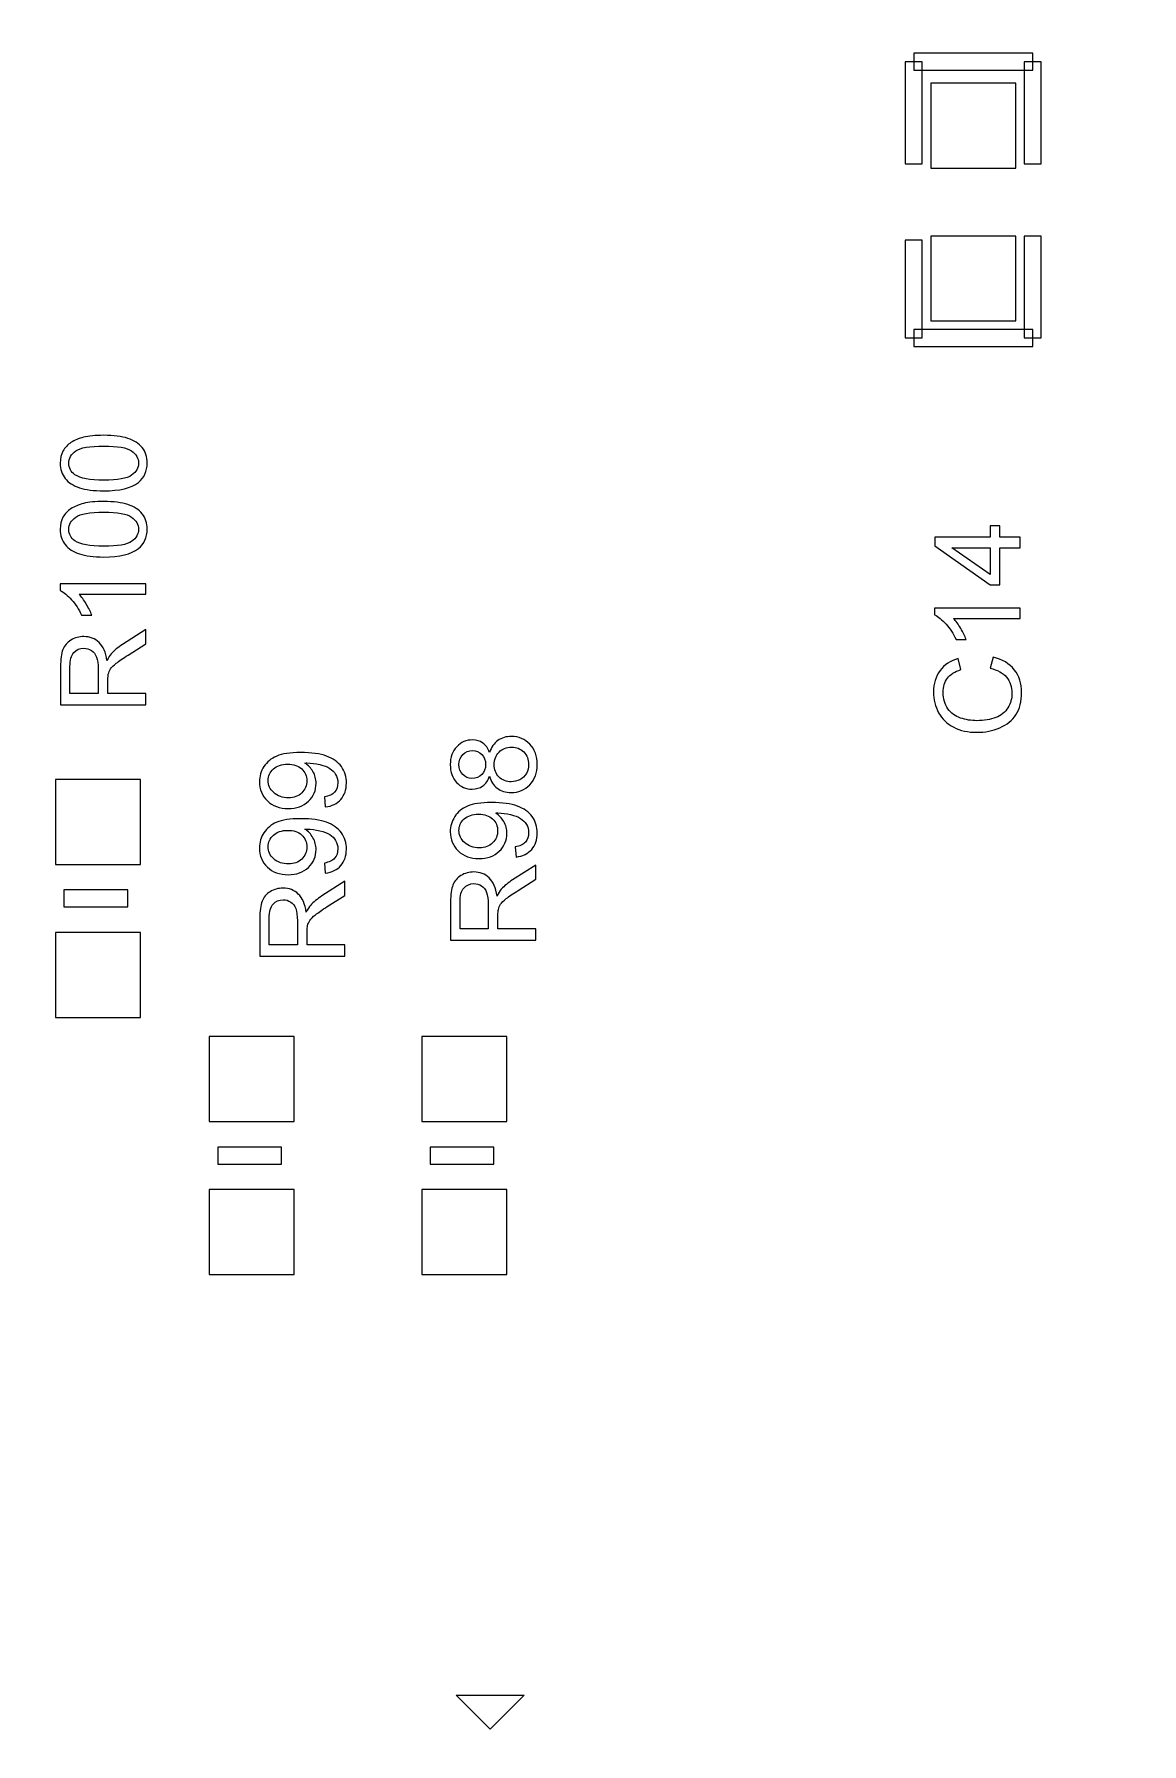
# Model space of a CAD drawing. Header units: millimetres. Extents: x -86 to 67, y -55 to 52.
# Drawn here: x 33.72 to 40.34, y -43.45 to -33.23 of the extents above; entities that cross this region are included whole.
import ezdxf

# ---------------------------------------------------------------- set-up
doc = ezdxf.new("R2010")
doc.units = ezdxf.units.MM
doc.header["$MEASUREMENT"] = 0
for name, color, linetype in [('BG_OUTLINE', 7, 'Continuous'), ('PG_SILKSCREEN_TOP', 7, 'Continuous'), ('PIN_TOP', 7, 'Continuous'), ('RD_SILKSCREEN_TOP', 7, 'Continuous')]:
    doc.layers.add(name, color=color, linetype=linetype)

msp = doc.modelspace()

# ---------------------------------------------------------------- linework, layer by layer
at = {"layer": 'BG_OUTLINE', "color": 3, "lineweight": 9}
msp.add_open_spline([(-60.0926, 34.7331), (-60.0926, 34.7331), (63.7724, 34.7331), (63.7724, 34.7331), (63.7724, 34.7331), (64.585, 34.7336), (65.3646, 34.4113), (65.9396, 33.837), (65.9396, 33.837), (66.5146, 33.2627), (66.8379, 32.4797), (66.8384, 31.667), (66.8384, 31.667), (66.8384, 31.667), (66.8412, -52.28), (66.8412, -52.28), (66.8412, -52.28), (66.8412, -52.28), (66.8384, -52.1933), (66.8384, -52.1933), (66.8384, -52.1933), (66.8389, -53.006), (66.5166, -53.7856), (65.9424, -54.3606), (65.9424, -54.3606), (65.3681, -54.9356), (64.585, -55.2589), (63.7724, -55.2594), (63.7724, -55.2594), (63.7724, -55.2594), (-60.1869, -55.2594), (-60.1869, -55.2594), (-60.1869, -55.2594), (-60.1869, -55.2594), (-60.0853, -55.2518), (-60.0853, -55.2518), (-60.0853, -55.2518), (-60.8979, -55.2523), (-61.6775, -54.9299), (-62.2525, -54.3557), (-62.2525, -54.3557), (-62.8275, -53.7814), (-63.1508, -52.9984), (-63.1513, -52.1857), (-63.1513, -52.1857), (-63.1513, -52.1857), (-63.1587, 31.667), (-63.1587, 31.667), (-63.1587, 31.667), (-63.1592, 32.4797), (-62.8369, 33.2593), (-62.2626, 33.8343), (-62.2626, 33.8343), (-61.6883, 34.4093), (-60.9053, 34.7326), (-60.0926, 34.7331)], degree=3, knots=[0, 0, 0, 0, 0.0714286, 0.0714286, 0.0714286, 0.0714286, 0.1428571, 0.1428571, 0.1428571, 0.1428571, 0.2142857, 0.2142857, 0.2142857, 0.2142857, 0.2857143, 0.2857143, 0.2857143, 0.2857143, 0.3571429, 0.3571429, 0.3571429, 0.3571429, 0.4285714, 0.4285714, 0.4285714, 0.4285714, 0.5, 0.5, 0.5, 0.5, 0.5714286, 0.5714286, 0.5714286, 0.5714286, 0.6428571, 0.6428571, 0.6428571, 0.6428571, 0.7142857, 0.7142857, 0.7142857, 0.7142857, 0.7857143, 0.7857143, 0.7857143, 0.7857143, 0.8571429, 0.8571429, 0.8571429, 0.8571429, 0.9285714, 0.9285714, 0.9285714, 0.9285714, 1, 1, 1, 1], dxfattribs=at)
at = {"layer": 'PG_SILKSCREEN_TOP', "color": 6, "lineweight": 9}
for points, knots in [([(38.9239, -33.3976), (38.9239, -33.3976), (39.0255, -33.3976), (39.0255, -33.3976), (39.0255, -33.3976), (39.0255, -33.3976), (39.0255, -34.0072), (39.0255, -34.0072), (39.0255, -34.0072), (39.0255, -34.0072), (38.9239, -34.0072), (38.9239, -34.0072), (38.9239, -34.0072), (38.9239, -34.0072), (38.9239, -33.3976), (38.9239, -33.3976)], [0, 0, 0, 0, 0.25, 0.25, 0.25, 0.25, 0.5, 0.5, 0.5, 0.5, 0.75, 0.75, 0.75, 0.75, 1, 1, 1, 1]), ([(39.6859, -33.3468), (39.6859, -33.3468), (39.6859, -33.4484), (39.6859, -33.4484), (39.6859, -33.4484), (39.6859, -33.4484), (38.9747, -33.4484), (38.9747, -33.4484), (38.9747, -33.4484), (38.9747, -33.4484), (38.9747, -33.3468), (38.9747, -33.3468), (38.9747, -33.3468), (38.9747, -33.3468), (39.6859, -33.3468), (39.6859, -33.3468)], [0, 0, 0, 0, 0.25, 0.25, 0.25, 0.25, 0.5, 0.5, 0.5, 0.5, 0.75, 0.75, 0.75, 0.75, 1, 1, 1, 1]), ([(39.6351, -33.3976), (39.6351, -33.3976), (39.7367, -33.3976), (39.7367, -33.3976), (39.7367, -33.3976), (39.7367, -33.3976), (39.7367, -34.0072), (39.7367, -34.0072), (39.7367, -34.0072), (39.7367, -34.0072), (39.6351, -34.0072), (39.6351, -34.0072), (39.6351, -34.0072), (39.6351, -34.0072), (39.6351, -33.3976), (39.6351, -33.3976)], [0, 0, 0, 0, 0.25, 0.25, 0.25, 0.25, 0.5, 0.5, 0.5, 0.5, 0.75, 0.75, 0.75, 0.75, 1, 1, 1, 1]), ([(39.6351, -34.439), (39.6351, -34.439), (39.7367, -34.439), (39.7367, -34.439), (39.7367, -34.439), (39.7367, -34.439), (39.7367, -35.0486), (39.7367, -35.0486), (39.7367, -35.0486), (39.7367, -35.0486), (39.6351, -35.0486), (39.6351, -35.0486), (39.6351, -35.0486), (39.6351, -35.0486), (39.6351, -34.439), (39.6351, -34.439)], [0, 0, 0, 0, 0.25, 0.25, 0.25, 0.25, 0.5, 0.5, 0.5, 0.5, 0.75, 0.75, 0.75, 0.75, 1, 1, 1, 1]), ([(39.0255, -35.0486), (39.0255, -35.0486), (38.9239, -35.0486), (38.9239, -35.0486), (38.9239, -35.0486), (38.9239, -35.0486), (38.9239, -34.4644), (38.9239, -34.4644), (38.9239, -34.4644), (38.9239, -34.4644), (39.0255, -34.4644), (39.0255, -34.4644), (39.0255, -34.4644), (39.0255, -34.4644), (39.0255, -35.0486), (39.0255, -35.0486)], [0, 0, 0, 0, 0.25, 0.25, 0.25, 0.25, 0.5, 0.5, 0.5, 0.5, 0.75, 0.75, 0.75, 0.75, 1, 1, 1, 1]), ([(39.6859, -34.9978), (39.6859, -34.9978), (39.6859, -35.0994), (39.6859, -35.0994), (39.6859, -35.0994), (39.6859, -35.0994), (38.9747, -35.0994), (38.9747, -35.0994), (38.9747, -35.0994), (38.9747, -35.0994), (38.9747, -34.9978), (38.9747, -34.9978), (38.9747, -34.9978), (38.9747, -34.9978), (39.6859, -34.9978), (39.6859, -34.9978)], [0, 0, 0, 0, 0.25, 0.25, 0.25, 0.25, 0.5, 0.5, 0.5, 0.5, 0.75, 0.75, 0.75, 0.75, 1, 1, 1, 1]), ([(34.2757, -38.3481), (34.2757, -38.3481), (34.2757, -38.4497), (34.2757, -38.4497), (34.2757, -38.4497), (34.2757, -38.4497), (33.8947, -38.4497), (33.8947, -38.4497), (33.8947, -38.4497), (33.8947, -38.4497), (33.8947, -38.3481), (33.8947, -38.3481), (33.8947, -38.3481), (33.8947, -38.3481), (34.2757, -38.3481), (34.2757, -38.3481)], [0, 0, 0, 0, 0.25, 0.25, 0.25, 0.25, 0.5, 0.5, 0.5, 0.5, 0.75, 0.75, 0.75, 0.75, 1, 1, 1, 1]), ([(35.1952, -39.8848), (35.1952, -39.8848), (35.1952, -39.9864), (35.1952, -39.9864), (35.1952, -39.9864), (35.1952, -39.9864), (34.8142, -39.9864), (34.8142, -39.9864), (34.8142, -39.9864), (34.8142, -39.9864), (34.8142, -39.8848), (34.8142, -39.8848), (34.8142, -39.8848), (34.8142, -39.8848), (35.1952, -39.8848), (35.1952, -39.8848)], [0, 0, 0, 0, 0.25, 0.25, 0.25, 0.25, 0.5, 0.5, 0.5, 0.5, 0.75, 0.75, 0.75, 0.75, 1, 1, 1, 1]), ([(36.4652, -39.8848), (36.4652, -39.8848), (36.4652, -39.9864), (36.4652, -39.9864), (36.4652, -39.9864), (36.4652, -39.9864), (36.0842, -39.9864), (36.0842, -39.9864), (36.0842, -39.9864), (36.0842, -39.9864), (36.0842, -39.8848), (36.0842, -39.8848), (36.0842, -39.8848), (36.0842, -39.8848), (36.4652, -39.8848), (36.4652, -39.8848)], [0, 0, 0, 0, 0.25, 0.25, 0.25, 0.25, 0.5, 0.5, 0.5, 0.5, 0.75, 0.75, 0.75, 0.75, 1, 1, 1, 1]), ([(36.4416, -43.3658), (36.4416, -43.3658), (36.6448, -43.1626), (36.6448, -43.1626), (36.6448, -43.1626), (36.6448, -43.1626), (36.2384, -43.1626), (36.2384, -43.1626), (36.2384, -43.1626), (36.2384, -43.1626), (36.4416, -43.3658), (36.4416, -43.3658)], [0, 0, 0, 0, 0.3333333, 0.3333333, 0.3333333, 0.3333333, 0.6666667, 0.6666667, 0.6666667, 0.6666667, 1, 1, 1, 1])]:
    msp.add_open_spline(points, degree=3, knots=knots, dxfattribs=at)
at = {"layer": 'PIN_TOP', "lineweight": 9}
for points in [[(39.0763, -33.5246), (39.0763, -33.5246), (39.5843, -33.5246), (39.5843, -33.5246), (39.5843, -33.5246), (39.5843, -33.5246), (39.5843, -34.0326), (39.5843, -34.0326), (39.5843, -34.0326), (39.5843, -34.0326), (39.0763, -34.0326), (39.0763, -34.0326), (39.0763, -34.0326), (39.0763, -34.0326), (39.0763, -33.5246), (39.0763, -33.5246)], [(39.0763, -34.439), (39.0763, -34.439), (39.5843, -34.439), (39.5843, -34.439), (39.5843, -34.439), (39.5843, -34.439), (39.5843, -34.947), (39.5843, -34.947), (39.5843, -34.947), (39.5843, -34.947), (39.0763, -34.947), (39.0763, -34.947), (39.0763, -34.947), (39.0763, -34.947), (39.0763, -34.439), (39.0763, -34.439)], [(33.8439, -37.6877), (33.8439, -37.6877), (34.3519, -37.6877), (34.3519, -37.6877), (34.3519, -37.6877), (34.3519, -37.6877), (34.3519, -38.1957), (34.3519, -38.1957), (34.3519, -38.1957), (34.3519, -38.1957), (33.8439, -38.1957), (33.8439, -38.1957), (33.8439, -38.1957), (33.8439, -38.1957), (33.8439, -37.6877), (33.8439, -37.6877)], [(33.8439, -38.6021), (33.8439, -38.6021), (34.3519, -38.6021), (34.3519, -38.6021), (34.3519, -38.6021), (34.3519, -38.6021), (34.3519, -39.1101), (34.3519, -39.1101), (34.3519, -39.1101), (34.3519, -39.1101), (33.8439, -39.1101), (33.8439, -39.1101), (33.8439, -39.1101), (33.8439, -39.1101), (33.8439, -38.6021), (33.8439, -38.6021)], [(34.7634, -39.2244), (34.7634, -39.2244), (35.2714, -39.2244), (35.2714, -39.2244), (35.2714, -39.2244), (35.2714, -39.2244), (35.2714, -39.7324), (35.2714, -39.7324), (35.2714, -39.7324), (35.2714, -39.7324), (34.7634, -39.7324), (34.7634, -39.7324), (34.7634, -39.7324), (34.7634, -39.7324), (34.7634, -39.2244), (34.7634, -39.2244)], [(36.0334, -39.2244), (36.0334, -39.2244), (36.5414, -39.2244), (36.5414, -39.2244), (36.5414, -39.2244), (36.5414, -39.2244), (36.5414, -39.7324), (36.5414, -39.7324), (36.5414, -39.7324), (36.5414, -39.7324), (36.0334, -39.7324), (36.0334, -39.7324), (36.0334, -39.7324), (36.0334, -39.7324), (36.0334, -39.2244), (36.0334, -39.2244)], [(34.7634, -40.1388), (34.7634, -40.1388), (35.2714, -40.1388), (35.2714, -40.1388), (35.2714, -40.1388), (35.2714, -40.1388), (35.2714, -40.6468), (35.2714, -40.6468), (35.2714, -40.6468), (35.2714, -40.6468), (34.7634, -40.6468), (34.7634, -40.6468), (34.7634, -40.6468), (34.7634, -40.6468), (34.7634, -40.1388), (34.7634, -40.1388)], [(36.0334, -40.1388), (36.0334, -40.1388), (36.5414, -40.1388), (36.5414, -40.1388), (36.5414, -40.1388), (36.5414, -40.1388), (36.5414, -40.6468), (36.5414, -40.6468), (36.5414, -40.6468), (36.5414, -40.6468), (36.0334, -40.6468), (36.0334, -40.6468), (36.0334, -40.6468), (36.0334, -40.6468), (36.0334, -40.1388), (36.0334, -40.1388)]]:
    msp.add_open_spline(points, degree=3, knots=[0, 0, 0, 0, 0.25, 0.25, 0.25, 0.25, 0.5, 0.5, 0.5, 0.5, 0.75, 0.75, 0.75, 0.75, 1, 1, 1, 1], dxfattribs=at)
at = {"layer": 'RD_SILKSCREEN_TOP', "color": 8}
for points, knots in [([(34.1323, -35.9624), (34.0721, -35.9624), (34.0237, -35.9562), (33.987, -35.9438), (33.987, -35.9438), (33.9503, -35.9314), (33.9219, -35.913), (33.902, -35.8885), (33.902, -35.8885), (33.8821, -35.8641), (33.8722, -35.8334), (33.8722, -35.7964), (33.8722, -35.7964), (33.8722, -35.7691), (33.8777, -35.7451), (33.8888, -35.7245), (33.8888, -35.7245), (33.8997, -35.7039), (33.9155, -35.6869), (33.9363, -35.6734), (33.9363, -35.6734), (33.957, -35.66), (33.9823, -35.6495), (34.012, -35.6419), (34.012, -35.6419), (34.0418, -35.6342), (34.0819, -35.6304), (34.1323, -35.6304), (34.1323, -35.6304), (34.1921, -35.6304), (34.2402, -35.6365), (34.277, -35.6487), (34.277, -35.6487), (34.3137, -35.6611), (34.342, -35.6794), (34.3621, -35.7039), (34.3621, -35.7039), (34.3821, -35.7283), (34.3921, -35.7591), (34.3921, -35.7964), (34.3921, -35.7964), (34.3921, -35.8455), (34.3745, -35.884), (34.3393, -35.912), (34.3393, -35.912), (34.297, -35.9456), (34.2279, -35.9624), (34.1323, -35.9624)], [0, 0, 0, 0, 0.0833333, 0.0833333, 0.0833333, 0.0833333, 0.1666667, 0.1666667, 0.1666667, 0.1666667, 0.25, 0.25, 0.25, 0.25, 0.3333333, 0.3333333, 0.3333333, 0.3333333, 0.4166667, 0.4166667, 0.4166667, 0.4166667, 0.5, 0.5, 0.5, 0.5, 0.5833333, 0.5833333, 0.5833333, 0.5833333, 0.6666667, 0.6666667, 0.6666667, 0.6666667, 0.75, 0.75, 0.75, 0.75, 0.8333333, 0.8333333, 0.8333333, 0.8333333, 0.9166667, 0.9166667, 0.9166667, 0.9166667, 1, 1, 1, 1]), ([(34.1323, -35.8981), (34.2159, -35.8981), (34.2715, -35.8883), (34.2992, -35.8687), (34.2992, -35.8687), (34.3269, -35.8492), (34.3407, -35.8251), (34.3407, -35.7964), (34.3407, -35.7964), (34.3407, -35.7676), (34.3267, -35.7436), (34.299, -35.724), (34.299, -35.724), (34.2713, -35.7045), (34.2157, -35.6946), (34.1323, -35.6946), (34.1323, -35.6946), (34.0485, -35.6946), (33.9928, -35.7045), (33.9653, -35.724), (33.9653, -35.724), (33.9377, -35.7436), (33.924, -35.7679), (33.924, -35.797), (33.924, -35.797), (33.924, -35.8258), (33.9362, -35.8487), (33.9605, -35.8659), (33.9605, -35.8659), (33.9914, -35.8874), (34.0488, -35.8981), (34.1323, -35.8981)], [0, 0, 0, 0, 0.125, 0.125, 0.125, 0.125, 0.25, 0.25, 0.25, 0.25, 0.375, 0.375, 0.375, 0.375, 0.5, 0.5, 0.5, 0.5, 0.625, 0.625, 0.625, 0.625, 0.75, 0.75, 0.75, 0.75, 0.875, 0.875, 0.875, 0.875, 1, 1, 1, 1]), ([(34.1323, -36.3579), (34.0721, -36.3579), (34.0237, -36.3517), (33.987, -36.3393), (33.987, -36.3393), (33.9503, -36.3269), (33.9219, -36.3085), (33.902, -36.284), (33.902, -36.284), (33.8821, -36.2596), (33.8722, -36.2289), (33.8722, -36.1919), (33.8722, -36.1919), (33.8722, -36.1646), (33.8777, -36.1406), (33.8888, -36.12), (33.8888, -36.12), (33.8997, -36.0994), (33.9155, -36.0824), (33.9363, -36.0689), (33.9363, -36.0689), (33.957, -36.0555), (33.9823, -36.045), (34.012, -36.0374), (34.012, -36.0374), (34.0418, -36.0297), (34.0819, -36.0259), (34.1323, -36.0259), (34.1323, -36.0259), (34.1921, -36.0259), (34.2402, -36.032), (34.277, -36.0442), (34.277, -36.0442), (34.3137, -36.0566), (34.342, -36.0749), (34.3621, -36.0994), (34.3621, -36.0994), (34.3821, -36.1238), (34.3921, -36.1546), (34.3921, -36.1919), (34.3921, -36.1919), (34.3921, -36.241), (34.3745, -36.2795), (34.3393, -36.3075), (34.3393, -36.3075), (34.297, -36.3411), (34.2279, -36.3579), (34.1323, -36.3579)], [0, 0, 0, 0, 0.0833333, 0.0833333, 0.0833333, 0.0833333, 0.1666667, 0.1666667, 0.1666667, 0.1666667, 0.25, 0.25, 0.25, 0.25, 0.3333333, 0.3333333, 0.3333333, 0.3333333, 0.4166667, 0.4166667, 0.4166667, 0.4166667, 0.5, 0.5, 0.5, 0.5, 0.5833333, 0.5833333, 0.5833333, 0.5833333, 0.6666667, 0.6666667, 0.6666667, 0.6666667, 0.75, 0.75, 0.75, 0.75, 0.8333333, 0.8333333, 0.8333333, 0.8333333, 0.9166667, 0.9166667, 0.9166667, 0.9166667, 1, 1, 1, 1]), ([(34.1323, -36.2936), (34.2159, -36.2936), (34.2715, -36.2838), (34.2992, -36.2642), (34.2992, -36.2642), (34.3269, -36.2447), (34.3407, -36.2206), (34.3407, -36.1919), (34.3407, -36.1919), (34.3407, -36.1631), (34.3267, -36.1391), (34.299, -36.1195), (34.299, -36.1195), (34.2713, -36.1), (34.2157, -36.0901), (34.1323, -36.0901), (34.1323, -36.0901), (34.0485, -36.0901), (33.9928, -36.1), (33.9653, -36.1195), (33.9653, -36.1195), (33.9377, -36.1391), (33.924, -36.1634), (33.924, -36.1925), (33.924, -36.1925), (33.924, -36.2213), (33.9362, -36.2442), (33.9605, -36.2614), (33.9605, -36.2614), (33.9914, -36.2829), (34.0488, -36.2936), (34.1323, -36.2936)], [0, 0, 0, 0, 0.125, 0.125, 0.125, 0.125, 0.25, 0.25, 0.25, 0.25, 0.375, 0.375, 0.375, 0.375, 0.5, 0.5, 0.5, 0.5, 0.625, 0.625, 0.625, 0.625, 0.75, 0.75, 0.75, 0.75, 0.875, 0.875, 0.875, 0.875, 1, 1, 1, 1]), ([(39.6107, -36.3024), (39.6107, -36.3024), (39.4888, -36.3024), (39.4888, -36.3024), (39.4888, -36.3024), (39.4888, -36.3024), (39.4888, -36.5232), (39.4888, -36.5232), (39.4888, -36.5232), (39.4888, -36.5232), (39.4315, -36.5232), (39.4315, -36.5232), (39.4315, -36.5232), (39.4315, -36.5232), (39.1016, -36.2909), (39.1016, -36.2909), (39.1016, -36.2909), (39.1016, -36.2909), (39.1016, -36.2398), (39.1016, -36.2398), (39.1016, -36.2398), (39.1016, -36.2398), (39.4315, -36.2398), (39.4315, -36.2398), (39.4315, -36.2398), (39.4315, -36.2398), (39.4315, -36.171), (39.4315, -36.171), (39.4315, -36.171), (39.4315, -36.171), (39.4888, -36.171), (39.4888, -36.171), (39.4888, -36.171), (39.4888, -36.171), (39.4888, -36.2398), (39.4888, -36.2398), (39.4888, -36.2398), (39.4888, -36.2398), (39.6107, -36.2398), (39.6107, -36.2398), (39.6107, -36.2398), (39.6107, -36.2398), (39.6107, -36.3024), (39.6107, -36.3024)], [0, 0, 0, 0, 0.0909091, 0.0909091, 0.0909091, 0.0909091, 0.1818182, 0.1818182, 0.1818182, 0.1818182, 0.2727273, 0.2727273, 0.2727273, 0.2727273, 0.3636364, 0.3636364, 0.3636364, 0.3636364, 0.4545455, 0.4545455, 0.4545455, 0.4545455, 0.5454545, 0.5454545, 0.5454545, 0.5454545, 0.6363636, 0.6363636, 0.6363636, 0.6363636, 0.7272727, 0.7272727, 0.7272727, 0.7272727, 0.8181818, 0.8181818, 0.8181818, 0.8181818, 0.9090909, 0.9090909, 0.9090909, 0.9090909, 1, 1, 1, 1]), ([(39.4315, -36.3024), (39.4315, -36.3024), (39.202, -36.3024), (39.202, -36.3024), (39.202, -36.3024), (39.202, -36.3024), (39.4315, -36.4617), (39.4315, -36.4617), (39.4315, -36.4617), (39.4315, -36.4617), (39.4315, -36.3024), (39.4315, -36.3024)], [0, 0, 0, 0, 0.3333333, 0.3333333, 0.3333333, 0.3333333, 0.6666667, 0.6666667, 0.6666667, 0.6666667, 1, 1, 1, 1]), ([(34.3834, -36.518), (34.3834, -36.518), (34.3834, -36.5804), (34.3834, -36.5804), (34.3834, -36.5804), (34.3834, -36.5804), (33.9851, -36.5804), (33.9851, -36.5804), (33.9851, -36.5804), (33.9995, -36.5955), (34.0138, -36.6152), (34.0282, -36.6396), (34.0282, -36.6396), (34.0425, -36.6641), (34.0533, -36.6861), (34.0604, -36.7055), (34.0604, -36.7055), (34.0604, -36.7055), (34.0001, -36.7055), (34.0001, -36.7055), (34.0001, -36.7055), (33.9836, -36.6705), (33.9637, -36.6399), (33.9403, -36.6138), (33.9403, -36.6138), (33.9169, -36.5877), (33.8942, -36.5691), (33.8722, -36.5582), (33.8722, -36.5582), (33.8722, -36.5582), (33.8722, -36.518), (33.8722, -36.518), (33.8722, -36.518), (33.8722, -36.518), (34.3834, -36.518), (34.3834, -36.518)], [0, 0, 0, 0, 0.1111111, 0.1111111, 0.1111111, 0.1111111, 0.2222222, 0.2222222, 0.2222222, 0.2222222, 0.3333333, 0.3333333, 0.3333333, 0.3333333, 0.4444444, 0.4444444, 0.4444444, 0.4444444, 0.5555556, 0.5555556, 0.5555556, 0.5555556, 0.6666667, 0.6666667, 0.6666667, 0.6666667, 0.7777778, 0.7777778, 0.7777778, 0.7777778, 0.8888889, 0.8888889, 0.8888889, 0.8888889, 1, 1, 1, 1]), ([(39.6107, -36.6628), (39.6107, -36.6628), (39.6107, -36.7252), (39.6107, -36.7252), (39.6107, -36.7252), (39.6107, -36.7252), (39.2124, -36.7252), (39.2124, -36.7252), (39.2124, -36.7252), (39.2268, -36.7403), (39.2411, -36.76), (39.2555, -36.7844), (39.2555, -36.7844), (39.2698, -36.8089), (39.2806, -36.8309), (39.2877, -36.8503), (39.2877, -36.8503), (39.2877, -36.8503), (39.2274, -36.8503), (39.2274, -36.8503), (39.2274, -36.8503), (39.2109, -36.8153), (39.191, -36.7847), (39.1676, -36.7586), (39.1676, -36.7586), (39.1442, -36.7325), (39.1215, -36.7139), (39.0995, -36.703), (39.0995, -36.703), (39.0995, -36.703), (39.0995, -36.6628), (39.0995, -36.6628), (39.0995, -36.6628), (39.0995, -36.6628), (39.6107, -36.6628), (39.6107, -36.6628)], [0, 0, 0, 0, 0.1111111, 0.1111111, 0.1111111, 0.1111111, 0.2222222, 0.2222222, 0.2222222, 0.2222222, 0.3333333, 0.3333333, 0.3333333, 0.3333333, 0.4444444, 0.4444444, 0.4444444, 0.4444444, 0.5555556, 0.5555556, 0.5555556, 0.5555556, 0.6666667, 0.6666667, 0.6666667, 0.6666667, 0.7777778, 0.7777778, 0.7777778, 0.7777778, 0.8888889, 0.8888889, 0.8888889, 0.8888889, 1, 1, 1, 1]), ([(34.3834, -37.2406), (34.3834, -37.2406), (33.8743, -37.2406), (33.8743, -37.2406), (33.8743, -37.2406), (33.8743, -37.2406), (33.8743, -37.0149), (33.8743, -37.0149), (33.8743, -37.0149), (33.8743, -36.9695), (33.8789, -36.935), (33.888, -36.9114), (33.888, -36.9114), (33.8972, -36.8878), (33.9133, -36.869), (33.9364, -36.8547), (33.9364, -36.8547), (33.9596, -36.8406), (33.9852, -36.8336), (34.0132, -36.8336), (34.0132, -36.8336), (34.0494, -36.8336), (34.0797, -36.8452), (34.1045, -36.8687), (34.1045, -36.8687), (34.1293, -36.8921), (34.145, -36.9282), (34.1518, -36.9771), (34.1518, -36.9771), (34.1603, -36.9592), (34.1687, -36.9456), (34.1772, -36.9364), (34.1772, -36.9364), (34.1952, -36.9167), (34.2178, -36.8981), (34.2448, -36.8804), (34.2448, -36.8804), (34.2448, -36.8804), (34.3834, -36.7919), (34.3834, -36.7919), (34.3834, -36.7919), (34.3834, -36.7919), (34.3834, -36.8767), (34.3834, -36.8767), (34.3834, -36.8767), (34.3834, -36.8767), (34.2774, -36.944), (34.2774, -36.944), (34.2774, -36.944), (34.247, -36.9637), (34.2235, -36.9799), (34.2074, -36.9927), (34.2074, -36.9927), (34.1911, -37.0054), (34.1798, -37.0168), (34.1734, -37.0268), (34.1734, -37.0268), (34.1668, -37.0369), (34.1623, -37.0471), (34.1597, -37.0575), (34.1597, -37.0575), (34.1582, -37.0652), (34.1574, -37.0777), (34.1574, -37.0951), (34.1574, -37.0951), (34.1574, -37.0951), (34.1574, -37.1732), (34.1574, -37.1732), (34.1574, -37.1732), (34.1574, -37.1732), (34.3834, -37.1732), (34.3834, -37.1732), (34.3834, -37.1732), (34.3834, -37.1732), (34.3834, -37.2406), (34.3834, -37.2406)], [0, 0, 0, 0, 0.0526316, 0.0526316, 0.0526316, 0.0526316, 0.1052632, 0.1052632, 0.1052632, 0.1052632, 0.1578947, 0.1578947, 0.1578947, 0.1578947, 0.2105263, 0.2105263, 0.2105263, 0.2105263, 0.2631579, 0.2631579, 0.2631579, 0.2631579, 0.3157895, 0.3157895, 0.3157895, 0.3157895, 0.3684211, 0.3684211, 0.3684211, 0.3684211, 0.4210526, 0.4210526, 0.4210526, 0.4210526, 0.4736842, 0.4736842, 0.4736842, 0.4736842, 0.5263158, 0.5263158, 0.5263158, 0.5263158, 0.5789474, 0.5789474, 0.5789474, 0.5789474, 0.6315789, 0.6315789, 0.6315789, 0.6315789, 0.6842105, 0.6842105, 0.6842105, 0.6842105, 0.7368421, 0.7368421, 0.7368421, 0.7368421, 0.7894737, 0.7894737, 0.7894737, 0.7894737, 0.8421053, 0.8421053, 0.8421053, 0.8421053, 0.8947368, 0.8947368, 0.8947368, 0.8947368, 0.9473684, 0.9473684, 0.9473684, 0.9473684, 1, 1, 1, 1]), ([(34.099, -37.1732), (34.099, -37.1732), (34.099, -37.0284), (34.099, -37.0284), (34.099, -37.0284), (34.099, -36.9977), (34.0958, -36.9735), (34.0894, -36.9562), (34.0894, -36.9562), (34.083, -36.9388), (34.0728, -36.9256), (34.0589, -36.9166), (34.0589, -36.9166), (34.0449, -36.9076), (34.0297, -36.9031), (34.0132, -36.9031), (34.0132, -36.9031), (33.9892, -36.9031), (33.9694, -36.9117), (33.9538, -36.9293), (33.9538, -36.9293), (33.9383, -36.9467), (33.9306, -36.9743), (33.9306, -37.0121), (33.9306, -37.0121), (33.9306, -37.0121), (33.9306, -37.1732), (33.9306, -37.1732), (33.9306, -37.1732), (33.9306, -37.1732), (34.099, -37.1732), (34.099, -37.1732)], [0, 0, 0, 0, 0.125, 0.125, 0.125, 0.125, 0.25, 0.25, 0.25, 0.25, 0.375, 0.375, 0.375, 0.375, 0.5, 0.5, 0.5, 0.5, 0.625, 0.625, 0.625, 0.625, 0.75, 0.75, 0.75, 0.75, 0.875, 0.875, 0.875, 0.875, 1, 1, 1, 1]), ([(39.4322, -37.0232), (39.4322, -37.0232), (39.4493, -36.9558), (39.4493, -36.9558), (39.4493, -36.9558), (39.5045, -36.9699), (39.5467, -36.9954), (39.5759, -37.032), (39.5759, -37.032), (39.6049, -37.0687), (39.6194, -37.1136), (39.6194, -37.1667), (39.6194, -37.1667), (39.6194, -37.2215), (39.6082, -37.2661), (39.5859, -37.3005), (39.5859, -37.3005), (39.5635, -37.3349), (39.5312, -37.3611), (39.4888, -37.379), (39.4888, -37.379), (39.4464, -37.3969), (39.4009, -37.4059), (39.3523, -37.4059), (39.3523, -37.4059), (39.2993, -37.4059), (39.2531, -37.3958), (39.2136, -37.3755), (39.2136, -37.3755), (39.1741, -37.3552), (39.1442, -37.3264), (39.1236, -37.289), (39.1236, -37.289), (39.1031, -37.2516), (39.0929, -37.2105), (39.0929, -37.1656), (39.0929, -37.1656), (39.0929, -37.1146), (39.1059, -37.0718), (39.1318, -37.0371), (39.1318, -37.0371), (39.1578, -37.0024), (39.1942, -36.9782), (39.2412, -36.9646), (39.2412, -36.9646), (39.2412, -36.9646), (39.2569, -37.0308), (39.2569, -37.0308), (39.2569, -37.0308), (39.2198, -37.0427), (39.1929, -37.0597), (39.1759, -37.0823), (39.1759, -37.0823), (39.159, -37.1047), (39.1506, -37.1329), (39.1506, -37.167), (39.1506, -37.167), (39.1506, -37.2061), (39.1599, -37.2387), (39.1786, -37.265), (39.1786, -37.265), (39.1975, -37.2914), (39.2226, -37.3098), (39.2543, -37.3204), (39.2543, -37.3204), (39.2858, -37.3311), (39.3184, -37.3364), (39.3519, -37.3364), (39.3519, -37.3364), (39.3953, -37.3364), (39.433, -37.3301), (39.4654, -37.3176), (39.4654, -37.3176), (39.4976, -37.3049), (39.5218, -37.2853), (39.5378, -37.2586), (39.5378, -37.2586), (39.5538, -37.232), (39.5617, -37.2032), (39.5617, -37.1721), (39.5617, -37.1721), (39.5617, -37.1344), (39.5508, -37.1025), (39.5291, -37.0763), (39.5291, -37.0763), (39.5073, -37.0501), (39.475, -37.0325), (39.4322, -37.0232)], [0, 0, 0, 0, 0.0454545, 0.0454545, 0.0454545, 0.0454545, 0.0909091, 0.0909091, 0.0909091, 0.0909091, 0.1363636, 0.1363636, 0.1363636, 0.1363636, 0.1818182, 0.1818182, 0.1818182, 0.1818182, 0.2272727, 0.2272727, 0.2272727, 0.2272727, 0.2727273, 0.2727273, 0.2727273, 0.2727273, 0.3181818, 0.3181818, 0.3181818, 0.3181818, 0.3636364, 0.3636364, 0.3636364, 0.3636364, 0.4090909, 0.4090909, 0.4090909, 0.4090909, 0.4545455, 0.4545455, 0.4545455, 0.4545455, 0.5, 0.5, 0.5, 0.5, 0.5454545, 0.5454545, 0.5454545, 0.5454545, 0.5909091, 0.5909091, 0.5909091, 0.5909091, 0.6363636, 0.6363636, 0.6363636, 0.6363636, 0.6818182, 0.6818182, 0.6818182, 0.6818182, 0.7272727, 0.7272727, 0.7272727, 0.7272727, 0.7727273, 0.7727273, 0.7727273, 0.7727273, 0.8181818, 0.8181818, 0.8181818, 0.8181818, 0.8636364, 0.8636364, 0.8636364, 0.8636364, 0.9090909, 0.9090909, 0.9090909, 0.9090909, 0.9545455, 0.9545455, 0.9545455, 0.9545455, 1, 1, 1, 1]), ([(36.439, -37.6688), (36.4296, -37.6948), (36.416, -37.714), (36.3984, -37.7266), (36.3984, -37.7266), (36.3808, -37.739), (36.3597, -37.7453), (36.3352, -37.7453), (36.3352, -37.7453), (36.2981, -37.7453), (36.267, -37.732), (36.2418, -37.7053), (36.2418, -37.7053), (36.2165, -37.6787), (36.2039, -37.6434), (36.2039, -37.5991), (36.2039, -37.5991), (36.2039, -37.5547), (36.2168, -37.5189), (36.2426, -37.4917), (36.2426, -37.4917), (36.2685, -37.4647), (36.2999, -37.4512), (36.337, -37.4512), (36.337, -37.4512), (36.3606, -37.4512), (36.3811, -37.4574), (36.3986, -37.4697), (36.3986, -37.4697), (36.416, -37.4821), (36.4296, -37.5009), (36.439, -37.5261), (36.439, -37.5261), (36.4492, -37.4949), (36.4656, -37.4711), (36.4883, -37.4548), (36.4883, -37.4548), (36.511, -37.4385), (36.5381, -37.4303), (36.5695, -37.4303), (36.5695, -37.4303), (36.6132, -37.4303), (36.6497, -37.4458), (36.6793, -37.4765), (36.6793, -37.4765), (36.7089, -37.5073), (36.7238, -37.5478), (36.7238, -37.5981), (36.7238, -37.5981), (36.7238, -37.6483), (36.7089, -37.6887), (36.6792, -37.7196), (36.6792, -37.7196), (36.6494, -37.7504), (36.6123, -37.7658), (36.5679, -37.7658), (36.5679, -37.7658), (36.5348, -37.7658), (36.5071, -37.7574), (36.4847, -37.7405), (36.4847, -37.7405), (36.4624, -37.7238), (36.4471, -37.6999), (36.439, -37.6688)], [0, 0, 0, 0, 0.0625, 0.0625, 0.0625, 0.0625, 0.125, 0.125, 0.125, 0.125, 0.1875, 0.1875, 0.1875, 0.1875, 0.25, 0.25, 0.25, 0.25, 0.3125, 0.3125, 0.3125, 0.3125, 0.375, 0.375, 0.375, 0.375, 0.4375, 0.4375, 0.4375, 0.4375, 0.5, 0.5, 0.5, 0.5, 0.5625, 0.5625, 0.5625, 0.5625, 0.625, 0.625, 0.625, 0.625, 0.6875, 0.6875, 0.6875, 0.6875, 0.75, 0.75, 0.75, 0.75, 0.8125, 0.8125, 0.8125, 0.8125, 0.875, 0.875, 0.875, 0.875, 0.9375, 0.9375, 0.9375, 0.9375, 1, 1, 1, 1]), ([(36.5682, -37.7016), (36.586, -37.7016), (36.6033, -37.6973), (36.6199, -37.6889), (36.6199, -37.6889), (36.6366, -37.6805), (36.6496, -37.6679), (36.6587, -37.6512), (36.6587, -37.6512), (36.6678, -37.6345), (36.6724, -37.6166), (36.6724, -37.5974), (36.6724, -37.5974), (36.6724, -37.5675), (36.6628, -37.5428), (36.6435, -37.5234), (36.6435, -37.5234), (36.6243, -37.504), (36.5999, -37.4942), (36.5703, -37.4942), (36.5703, -37.4942), (36.5401, -37.4942), (36.5153, -37.5042), (36.4956, -37.5242), (36.4956, -37.5242), (36.4759, -37.5443), (36.4661, -37.5694), (36.4661, -37.5995), (36.4661, -37.5995), (36.4661, -37.6289), (36.4758, -37.6532), (36.4952, -37.6725), (36.4952, -37.6725), (36.5148, -37.6918), (36.5391, -37.7016), (36.5682, -37.7016)], [0, 0, 0, 0, 0.1111111, 0.1111111, 0.1111111, 0.1111111, 0.2222222, 0.2222222, 0.2222222, 0.2222222, 0.3333333, 0.3333333, 0.3333333, 0.3333333, 0.4444444, 0.4444444, 0.4444444, 0.4444444, 0.5555556, 0.5555556, 0.5555556, 0.5555556, 0.6666667, 0.6666667, 0.6666667, 0.6666667, 0.7777778, 0.7777778, 0.7777778, 0.7777778, 0.8888889, 0.8888889, 0.8888889, 0.8888889, 1, 1, 1, 1]), ([(35.4567, -37.8522), (35.4567, -37.8522), (35.4511, -37.7921), (35.4511, -37.7921), (35.4511, -37.7921), (35.4793, -37.787), (35.4998, -37.7773), (35.5126, -37.763), (35.5126, -37.763), (35.5253, -37.7486), (35.5317, -37.7303), (35.5317, -37.7077), (35.5317, -37.7077), (35.5317, -37.6885), (35.5273, -37.6717), (35.5185, -37.6572), (35.5185, -37.6572), (35.5097, -37.6428), (35.4979, -37.6309), (35.4832, -37.6217), (35.4832, -37.6217), (35.4685, -37.6123), (35.4486, -37.6046), (35.4237, -37.5983), (35.4237, -37.5983), (35.3987, -37.5922), (35.3732, -37.589), (35.3473, -37.589), (35.3473, -37.589), (35.3446, -37.589), (35.3403, -37.5891), (35.3348, -37.5893), (35.3348, -37.5893), (35.3546, -37.6019), (35.3709, -37.6189), (35.3832, -37.6405), (35.3832, -37.6405), (35.3957, -37.6622), (35.4018, -37.6857), (35.4018, -37.7108), (35.4018, -37.7108), (35.4018, -37.753), (35.3865, -37.7887), (35.3559, -37.8178), (35.3559, -37.8178), (35.3254, -37.847), (35.2852, -37.8616), (35.2352, -37.8616), (35.2352, -37.8616), (35.1835, -37.8616), (35.142, -37.8464), (35.1105, -37.8159), (35.1105, -37.8159), (35.0789, -37.7855), (35.0632, -37.7473), (35.0632, -37.7014), (35.0632, -37.7014), (35.0632, -37.6684), (35.0722, -37.6381), (35.09, -37.6107), (35.09, -37.6107), (35.1077, -37.5833), (35.1332, -37.5624), (35.1662, -37.5482), (35.1662, -37.5482), (35.1991, -37.534), (35.2469, -37.5268), (35.3095, -37.5268), (35.3095, -37.5268), (35.3744, -37.5268), (35.4262, -37.5338), (35.4649, -37.5479), (35.4649, -37.5479), (35.5034, -37.5622), (35.5327, -37.5832), (35.5528, -37.611), (35.5528, -37.611), (35.573, -37.639), (35.5831, -37.6716), (35.5831, -37.7092), (35.5831, -37.7092), (35.5831, -37.749), (35.572, -37.7815), (35.5499, -37.8067), (35.5499, -37.8067), (35.5278, -37.832), (35.4968, -37.8471), (35.4567, -37.8522)], [0, 0, 0, 0, 0.0454545, 0.0454545, 0.0454545, 0.0454545, 0.0909091, 0.0909091, 0.0909091, 0.0909091, 0.1363636, 0.1363636, 0.1363636, 0.1363636, 0.1818182, 0.1818182, 0.1818182, 0.1818182, 0.2272727, 0.2272727, 0.2272727, 0.2272727, 0.2727273, 0.2727273, 0.2727273, 0.2727273, 0.3181818, 0.3181818, 0.3181818, 0.3181818, 0.3636364, 0.3636364, 0.3636364, 0.3636364, 0.4090909, 0.4090909, 0.4090909, 0.4090909, 0.4545455, 0.4545455, 0.4545455, 0.4545455, 0.5, 0.5, 0.5, 0.5, 0.5454545, 0.5454545, 0.5454545, 0.5454545, 0.5909091, 0.5909091, 0.5909091, 0.5909091, 0.6363636, 0.6363636, 0.6363636, 0.6363636, 0.6818182, 0.6818182, 0.6818182, 0.6818182, 0.7272727, 0.7272727, 0.7272727, 0.7272727, 0.7727273, 0.7727273, 0.7727273, 0.7727273, 0.8181818, 0.8181818, 0.8181818, 0.8181818, 0.8636364, 0.8636364, 0.8636364, 0.8636364, 0.9090909, 0.9090909, 0.9090909, 0.9090909, 0.9545455, 0.9545455, 0.9545455, 0.9545455, 1, 1, 1, 1]), ([(35.232, -37.5963), (35.1962, -37.5963), (35.1676, -37.6058), (35.1466, -37.6249), (35.1466, -37.6249), (35.1255, -37.6441), (35.115, -37.667), (35.115, -37.6939), (35.115, -37.6939), (35.115, -37.7216), (35.1263, -37.7458), (35.149, -37.7664), (35.149, -37.7664), (35.1717, -37.787), (35.2011, -37.7973), (35.2372, -37.7973), (35.2372, -37.7973), (35.2697, -37.7973), (35.296, -37.7875), (35.3162, -37.7679), (35.3162, -37.7679), (35.3365, -37.7484), (35.3466, -37.7243), (35.3466, -37.6956), (35.3466, -37.6956), (35.3466, -37.6666), (35.3365, -37.6429), (35.3162, -37.6243), (35.3162, -37.6243), (35.296, -37.6056), (35.2679, -37.5963), (35.232, -37.5963)], [0, 0, 0, 0, 0.125, 0.125, 0.125, 0.125, 0.25, 0.25, 0.25, 0.25, 0.375, 0.375, 0.375, 0.375, 0.5, 0.5, 0.5, 0.5, 0.625, 0.625, 0.625, 0.625, 0.75, 0.75, 0.75, 0.75, 0.875, 0.875, 0.875, 0.875, 1, 1, 1, 1]), ([(36.3331, -37.6814), (36.3571, -37.6814), (36.3768, -37.6736), (36.3921, -37.6582), (36.3921, -37.6582), (36.4074, -37.6426), (36.4151, -37.6225), (36.4151, -37.5977), (36.4151, -37.5977), (36.4151, -37.5737), (36.4075, -37.5539), (36.3923, -37.5384), (36.3923, -37.5384), (36.3772, -37.523), (36.3586, -37.5155), (36.3366, -37.5155), (36.3366, -37.5155), (36.3136, -37.5155), (36.2944, -37.5233), (36.2788, -37.5392), (36.2788, -37.5392), (36.2631, -37.555), (36.2553, -37.5747), (36.2553, -37.5984), (36.2553, -37.5984), (36.2553, -37.6223), (36.263, -37.642), (36.2782, -37.6578), (36.2782, -37.6578), (36.2935, -37.6736), (36.3118, -37.6814), (36.3331, -37.6814)], [0, 0, 0, 0, 0.125, 0.125, 0.125, 0.125, 0.25, 0.25, 0.25, 0.25, 0.375, 0.375, 0.375, 0.375, 0.5, 0.5, 0.5, 0.5, 0.625, 0.625, 0.625, 0.625, 0.75, 0.75, 0.75, 0.75, 0.875, 0.875, 0.875, 0.875, 1, 1, 1, 1]), ([(36.5974, -38.1512), (36.5974, -38.1512), (36.5918, -38.0911), (36.5918, -38.0911), (36.5918, -38.0911), (36.62, -38.086), (36.6405, -38.0763), (36.6533, -38.062), (36.6533, -38.062), (36.666, -38.0476), (36.6724, -38.0293), (36.6724, -38.0067), (36.6724, -38.0067), (36.6724, -37.9875), (36.668, -37.9707), (36.6592, -37.9562), (36.6592, -37.9562), (36.6504, -37.9418), (36.6386, -37.9299), (36.6239, -37.9207), (36.6239, -37.9207), (36.6092, -37.9113), (36.5893, -37.9036), (36.5644, -37.8973), (36.5644, -37.8973), (36.5394, -37.8912), (36.5139, -37.888), (36.488, -37.888), (36.488, -37.888), (36.4853, -37.888), (36.481, -37.8881), (36.4755, -37.8883), (36.4755, -37.8883), (36.4953, -37.9009), (36.5116, -37.9179), (36.5239, -37.9395), (36.5239, -37.9395), (36.5364, -37.9612), (36.5425, -37.9847), (36.5425, -38.0098), (36.5425, -38.0098), (36.5425, -38.052), (36.5272, -38.0877), (36.4966, -38.1168), (36.4966, -38.1168), (36.4661, -38.146), (36.4259, -38.1606), (36.3759, -38.1606), (36.3759, -38.1606), (36.3242, -38.1606), (36.2827, -38.1454), (36.2512, -38.1149), (36.2512, -38.1149), (36.2196, -38.0845), (36.2039, -38.0463), (36.2039, -38.0004), (36.2039, -38.0004), (36.2039, -37.9674), (36.2129, -37.9371), (36.2307, -37.9097), (36.2307, -37.9097), (36.2484, -37.8823), (36.2739, -37.8614), (36.3069, -37.8472), (36.3069, -37.8472), (36.3398, -37.833), (36.3876, -37.8258), (36.4502, -37.8258), (36.4502, -37.8258), (36.5151, -37.8258), (36.5669, -37.8328), (36.6056, -37.8469), (36.6056, -37.8469), (36.6441, -37.8612), (36.6734, -37.8822), (36.6935, -37.91), (36.6935, -37.91), (36.7137, -37.938), (36.7238, -37.9706), (36.7238, -38.0082), (36.7238, -38.0082), (36.7238, -38.048), (36.7127, -38.0805), (36.6906, -38.1057), (36.6906, -38.1057), (36.6685, -38.131), (36.6375, -38.1461), (36.5974, -38.1512)], [0, 0, 0, 0, 0.0454545, 0.0454545, 0.0454545, 0.0454545, 0.0909091, 0.0909091, 0.0909091, 0.0909091, 0.1363636, 0.1363636, 0.1363636, 0.1363636, 0.1818182, 0.1818182, 0.1818182, 0.1818182, 0.2272727, 0.2272727, 0.2272727, 0.2272727, 0.2727273, 0.2727273, 0.2727273, 0.2727273, 0.3181818, 0.3181818, 0.3181818, 0.3181818, 0.3636364, 0.3636364, 0.3636364, 0.3636364, 0.4090909, 0.4090909, 0.4090909, 0.4090909, 0.4545455, 0.4545455, 0.4545455, 0.4545455, 0.5, 0.5, 0.5, 0.5, 0.5454545, 0.5454545, 0.5454545, 0.5454545, 0.5909091, 0.5909091, 0.5909091, 0.5909091, 0.6363636, 0.6363636, 0.6363636, 0.6363636, 0.6818182, 0.6818182, 0.6818182, 0.6818182, 0.7272727, 0.7272727, 0.7272727, 0.7272727, 0.7727273, 0.7727273, 0.7727273, 0.7727273, 0.8181818, 0.8181818, 0.8181818, 0.8181818, 0.8636364, 0.8636364, 0.8636364, 0.8636364, 0.9090909, 0.9090909, 0.9090909, 0.9090909, 0.9545455, 0.9545455, 0.9545455, 0.9545455, 1, 1, 1, 1]), ([(36.3727, -37.8953), (36.3369, -37.8953), (36.3083, -37.9048), (36.2873, -37.9239), (36.2873, -37.9239), (36.2662, -37.9431), (36.2557, -37.966), (36.2557, -37.9929), (36.2557, -37.9929), (36.2557, -38.0206), (36.267, -38.0448), (36.2897, -38.0654), (36.2897, -38.0654), (36.3124, -38.086), (36.3418, -38.0963), (36.3779, -38.0963), (36.3779, -38.0963), (36.4104, -38.0963), (36.4367, -38.0865), (36.4569, -38.0669), (36.4569, -38.0669), (36.4772, -38.0474), (36.4873, -38.0233), (36.4873, -37.9946), (36.4873, -37.9946), (36.4873, -37.9656), (36.4772, -37.9419), (36.4569, -37.9233), (36.4569, -37.9233), (36.4367, -37.9046), (36.4086, -37.8953), (36.3727, -37.8953)], [0, 0, 0, 0, 0.125, 0.125, 0.125, 0.125, 0.25, 0.25, 0.25, 0.25, 0.375, 0.375, 0.375, 0.375, 0.5, 0.5, 0.5, 0.5, 0.625, 0.625, 0.625, 0.625, 0.75, 0.75, 0.75, 0.75, 0.875, 0.875, 0.875, 0.875, 1, 1, 1, 1]), ([(35.4567, -38.2477), (35.4567, -38.2477), (35.4511, -38.1876), (35.4511, -38.1876), (35.4511, -38.1876), (35.4793, -38.1825), (35.4998, -38.1728), (35.5126, -38.1585), (35.5126, -38.1585), (35.5253, -38.1441), (35.5317, -38.1258), (35.5317, -38.1032), (35.5317, -38.1032), (35.5317, -38.084), (35.5273, -38.0672), (35.5185, -38.0527), (35.5185, -38.0527), (35.5097, -38.0383), (35.4979, -38.0264), (35.4832, -38.0172), (35.4832, -38.0172), (35.4685, -38.0078), (35.4486, -38.0001), (35.4237, -37.9938), (35.4237, -37.9938), (35.3987, -37.9877), (35.3732, -37.9845), (35.3473, -37.9845), (35.3473, -37.9845), (35.3446, -37.9845), (35.3403, -37.9846), (35.3348, -37.9848), (35.3348, -37.9848), (35.3546, -37.9974), (35.3709, -38.0144), (35.3832, -38.036), (35.3832, -38.036), (35.3957, -38.0577), (35.4018, -38.0812), (35.4018, -38.1063), (35.4018, -38.1063), (35.4018, -38.1485), (35.3865, -38.1842), (35.3559, -38.2133), (35.3559, -38.2133), (35.3254, -38.2425), (35.2852, -38.2571), (35.2352, -38.2571), (35.2352, -38.2571), (35.1835, -38.2571), (35.142, -38.2419), (35.1105, -38.2114), (35.1105, -38.2114), (35.0789, -38.181), (35.0632, -38.1428), (35.0632, -38.0969), (35.0632, -38.0969), (35.0632, -38.0639), (35.0722, -38.0336), (35.09, -38.0062), (35.09, -38.0062), (35.1077, -37.9788), (35.1332, -37.9579), (35.1662, -37.9437), (35.1662, -37.9437), (35.1991, -37.9295), (35.2469, -37.9223), (35.3095, -37.9223), (35.3095, -37.9223), (35.3744, -37.9223), (35.4262, -37.9293), (35.4649, -37.9434), (35.4649, -37.9434), (35.5034, -37.9577), (35.5327, -37.9787), (35.5528, -38.0065), (35.5528, -38.0065), (35.573, -38.0345), (35.5831, -38.0671), (35.5831, -38.1047), (35.5831, -38.1047), (35.5831, -38.1445), (35.572, -38.177), (35.5499, -38.2022), (35.5499, -38.2022), (35.5278, -38.2275), (35.4968, -38.2426), (35.4567, -38.2477)], [0, 0, 0, 0, 0.0454545, 0.0454545, 0.0454545, 0.0454545, 0.0909091, 0.0909091, 0.0909091, 0.0909091, 0.1363636, 0.1363636, 0.1363636, 0.1363636, 0.1818182, 0.1818182, 0.1818182, 0.1818182, 0.2272727, 0.2272727, 0.2272727, 0.2272727, 0.2727273, 0.2727273, 0.2727273, 0.2727273, 0.3181818, 0.3181818, 0.3181818, 0.3181818, 0.3636364, 0.3636364, 0.3636364, 0.3636364, 0.4090909, 0.4090909, 0.4090909, 0.4090909, 0.4545455, 0.4545455, 0.4545455, 0.4545455, 0.5, 0.5, 0.5, 0.5, 0.5454545, 0.5454545, 0.5454545, 0.5454545, 0.5909091, 0.5909091, 0.5909091, 0.5909091, 0.6363636, 0.6363636, 0.6363636, 0.6363636, 0.6818182, 0.6818182, 0.6818182, 0.6818182, 0.7272727, 0.7272727, 0.7272727, 0.7272727, 0.7727273, 0.7727273, 0.7727273, 0.7727273, 0.8181818, 0.8181818, 0.8181818, 0.8181818, 0.8636364, 0.8636364, 0.8636364, 0.8636364, 0.9090909, 0.9090909, 0.9090909, 0.9090909, 0.9545455, 0.9545455, 0.9545455, 0.9545455, 1, 1, 1, 1]), ([(35.232, -37.9918), (35.1962, -37.9918), (35.1676, -38.0013), (35.1466, -38.0204), (35.1466, -38.0204), (35.1255, -38.0396), (35.115, -38.0625), (35.115, -38.0894), (35.115, -38.0894), (35.115, -38.1171), (35.1263, -38.1413), (35.149, -38.1619), (35.149, -38.1619), (35.1717, -38.1825), (35.2011, -38.1928), (35.2372, -38.1928), (35.2372, -38.1928), (35.2697, -38.1928), (35.296, -38.183), (35.3162, -38.1634), (35.3162, -38.1634), (35.3365, -38.1439), (35.3466, -38.1198), (35.3466, -38.0911), (35.3466, -38.0911), (35.3466, -38.0621), (35.3365, -38.0384), (35.3162, -38.0198), (35.3162, -38.0198), (35.296, -38.0011), (35.2679, -37.9918), (35.232, -37.9918)], [0, 0, 0, 0, 0.125, 0.125, 0.125, 0.125, 0.25, 0.25, 0.25, 0.25, 0.375, 0.375, 0.375, 0.375, 0.5, 0.5, 0.5, 0.5, 0.625, 0.625, 0.625, 0.625, 0.75, 0.75, 0.75, 0.75, 0.875, 0.875, 0.875, 0.875, 1, 1, 1, 1]), ([(36.7151, -38.6478), (36.7151, -38.6478), (36.206, -38.6478), (36.206, -38.6478), (36.206, -38.6478), (36.206, -38.6478), (36.206, -38.4221), (36.206, -38.4221), (36.206, -38.4221), (36.206, -38.3767), (36.2106, -38.3422), (36.2197, -38.3186), (36.2197, -38.3186), (36.2289, -38.295), (36.245, -38.2762), (36.2681, -38.2619), (36.2681, -38.2619), (36.2913, -38.2478), (36.3169, -38.2408), (36.3449, -38.2408), (36.3449, -38.2408), (36.3811, -38.2408), (36.4114, -38.2524), (36.4362, -38.2759), (36.4362, -38.2759), (36.461, -38.2993), (36.4767, -38.3354), (36.4835, -38.3843), (36.4835, -38.3843), (36.492, -38.3664), (36.5004, -38.3528), (36.5089, -38.3436), (36.5089, -38.3436), (36.5269, -38.3239), (36.5495, -38.3053), (36.5765, -38.2876), (36.5765, -38.2876), (36.5765, -38.2876), (36.7151, -38.1991), (36.7151, -38.1991), (36.7151, -38.1991), (36.7151, -38.1991), (36.7151, -38.2839), (36.7151, -38.2839), (36.7151, -38.2839), (36.7151, -38.2839), (36.6091, -38.3512), (36.6091, -38.3512), (36.6091, -38.3512), (36.5787, -38.3709), (36.5552, -38.3871), (36.5391, -38.3999), (36.5391, -38.3999), (36.5228, -38.4126), (36.5115, -38.424), (36.5051, -38.434), (36.5051, -38.434), (36.4985, -38.4441), (36.494, -38.4543), (36.4914, -38.4647), (36.4914, -38.4647), (36.4899, -38.4724), (36.4891, -38.4849), (36.4891, -38.5023), (36.4891, -38.5023), (36.4891, -38.5023), (36.4891, -38.5804), (36.4891, -38.5804), (36.4891, -38.5804), (36.4891, -38.5804), (36.7151, -38.5804), (36.7151, -38.5804), (36.7151, -38.5804), (36.7151, -38.5804), (36.7151, -38.6478), (36.7151, -38.6478)], [0, 0, 0, 0, 0.0526316, 0.0526316, 0.0526316, 0.0526316, 0.1052632, 0.1052632, 0.1052632, 0.1052632, 0.1578947, 0.1578947, 0.1578947, 0.1578947, 0.2105263, 0.2105263, 0.2105263, 0.2105263, 0.2631579, 0.2631579, 0.2631579, 0.2631579, 0.3157895, 0.3157895, 0.3157895, 0.3157895, 0.3684211, 0.3684211, 0.3684211, 0.3684211, 0.4210526, 0.4210526, 0.4210526, 0.4210526, 0.4736842, 0.4736842, 0.4736842, 0.4736842, 0.5263158, 0.5263158, 0.5263158, 0.5263158, 0.5789474, 0.5789474, 0.5789474, 0.5789474, 0.6315789, 0.6315789, 0.6315789, 0.6315789, 0.6842105, 0.6842105, 0.6842105, 0.6842105, 0.7368421, 0.7368421, 0.7368421, 0.7368421, 0.7894737, 0.7894737, 0.7894737, 0.7894737, 0.8421053, 0.8421053, 0.8421053, 0.8421053, 0.8947368, 0.8947368, 0.8947368, 0.8947368, 0.9473684, 0.9473684, 0.9473684, 0.9473684, 1, 1, 1, 1]), ([(35.5744, -38.7443), (35.5744, -38.7443), (35.0653, -38.7443), (35.0653, -38.7443), (35.0653, -38.7443), (35.0653, -38.7443), (35.0653, -38.5186), (35.0653, -38.5186), (35.0653, -38.5186), (35.0653, -38.4732), (35.0699, -38.4387), (35.079, -38.4151), (35.079, -38.4151), (35.0882, -38.3915), (35.1043, -38.3727), (35.1274, -38.3584), (35.1274, -38.3584), (35.1506, -38.3443), (35.1762, -38.3373), (35.2042, -38.3373), (35.2042, -38.3373), (35.2404, -38.3373), (35.2707, -38.3489), (35.2955, -38.3724), (35.2955, -38.3724), (35.3203, -38.3958), (35.336, -38.4319), (35.3428, -38.4808), (35.3428, -38.4808), (35.3513, -38.4629), (35.3597, -38.4493), (35.3682, -38.4401), (35.3682, -38.4401), (35.3862, -38.4204), (35.4088, -38.4018), (35.4358, -38.3841), (35.4358, -38.3841), (35.4358, -38.3841), (35.5744, -38.2956), (35.5744, -38.2956), (35.5744, -38.2956), (35.5744, -38.2956), (35.5744, -38.3804), (35.5744, -38.3804), (35.5744, -38.3804), (35.5744, -38.3804), (35.4684, -38.4477), (35.4684, -38.4477), (35.4684, -38.4477), (35.438, -38.4674), (35.4145, -38.4836), (35.3984, -38.4964), (35.3984, -38.4964), (35.3821, -38.5091), (35.3708, -38.5205), (35.3644, -38.5305), (35.3644, -38.5305), (35.3578, -38.5406), (35.3533, -38.5508), (35.3507, -38.5612), (35.3507, -38.5612), (35.3492, -38.5689), (35.3484, -38.5814), (35.3484, -38.5988), (35.3484, -38.5988), (35.3484, -38.5988), (35.3484, -38.6769), (35.3484, -38.6769), (35.3484, -38.6769), (35.3484, -38.6769), (35.5744, -38.6769), (35.5744, -38.6769), (35.5744, -38.6769), (35.5744, -38.6769), (35.5744, -38.7443), (35.5744, -38.7443)], [0, 0, 0, 0, 0.0526316, 0.0526316, 0.0526316, 0.0526316, 0.1052632, 0.1052632, 0.1052632, 0.1052632, 0.1578947, 0.1578947, 0.1578947, 0.1578947, 0.2105263, 0.2105263, 0.2105263, 0.2105263, 0.2631579, 0.2631579, 0.2631579, 0.2631579, 0.3157895, 0.3157895, 0.3157895, 0.3157895, 0.3684211, 0.3684211, 0.3684211, 0.3684211, 0.4210526, 0.4210526, 0.4210526, 0.4210526, 0.4736842, 0.4736842, 0.4736842, 0.4736842, 0.5263158, 0.5263158, 0.5263158, 0.5263158, 0.5789474, 0.5789474, 0.5789474, 0.5789474, 0.6315789, 0.6315789, 0.6315789, 0.6315789, 0.6842105, 0.6842105, 0.6842105, 0.6842105, 0.7368421, 0.7368421, 0.7368421, 0.7368421, 0.7894737, 0.7894737, 0.7894737, 0.7894737, 0.8421053, 0.8421053, 0.8421053, 0.8421053, 0.8947368, 0.8947368, 0.8947368, 0.8947368, 0.9473684, 0.9473684, 0.9473684, 0.9473684, 1, 1, 1, 1]), ([(36.4307, -38.5804), (36.4307, -38.5804), (36.4307, -38.4356), (36.4307, -38.4356), (36.4307, -38.4356), (36.4307, -38.4049), (36.4275, -38.3807), (36.4211, -38.3634), (36.4211, -38.3634), (36.4147, -38.346), (36.4045, -38.3328), (36.3906, -38.3238), (36.3906, -38.3238), (36.3766, -38.3148), (36.3614, -38.3103), (36.3449, -38.3103), (36.3449, -38.3103), (36.3209, -38.3103), (36.3011, -38.3189), (36.2855, -38.3365), (36.2855, -38.3365), (36.27, -38.3539), (36.2623, -38.3815), (36.2623, -38.4193), (36.2623, -38.4193), (36.2623, -38.4193), (36.2623, -38.5804), (36.2623, -38.5804), (36.2623, -38.5804), (36.2623, -38.5804), (36.4307, -38.5804), (36.4307, -38.5804)], [0, 0, 0, 0, 0.125, 0.125, 0.125, 0.125, 0.25, 0.25, 0.25, 0.25, 0.375, 0.375, 0.375, 0.375, 0.5, 0.5, 0.5, 0.5, 0.625, 0.625, 0.625, 0.625, 0.75, 0.75, 0.75, 0.75, 0.875, 0.875, 0.875, 0.875, 1, 1, 1, 1]), ([(35.29, -38.6769), (35.29, -38.6769), (35.29, -38.5321), (35.29, -38.5321), (35.29, -38.5321), (35.29, -38.5014), (35.2868, -38.4772), (35.2804, -38.4599), (35.2804, -38.4599), (35.274, -38.4425), (35.2638, -38.4293), (35.2499, -38.4203), (35.2499, -38.4203), (35.2359, -38.4113), (35.2207, -38.4068), (35.2042, -38.4068), (35.2042, -38.4068), (35.1802, -38.4068), (35.1604, -38.4154), (35.1448, -38.433), (35.1448, -38.433), (35.1293, -38.4504), (35.1216, -38.478), (35.1216, -38.5158), (35.1216, -38.5158), (35.1216, -38.5158), (35.1216, -38.6769), (35.1216, -38.6769), (35.1216, -38.6769), (35.1216, -38.6769), (35.29, -38.6769), (35.29, -38.6769)], [0, 0, 0, 0, 0.125, 0.125, 0.125, 0.125, 0.25, 0.25, 0.25, 0.25, 0.375, 0.375, 0.375, 0.375, 0.5, 0.5, 0.5, 0.5, 0.625, 0.625, 0.625, 0.625, 0.75, 0.75, 0.75, 0.75, 0.875, 0.875, 0.875, 0.875, 1, 1, 1, 1])]:
    msp.add_open_spline(points, degree=3, knots=knots, dxfattribs=at)

doc.saveas('drawing.dxf')
